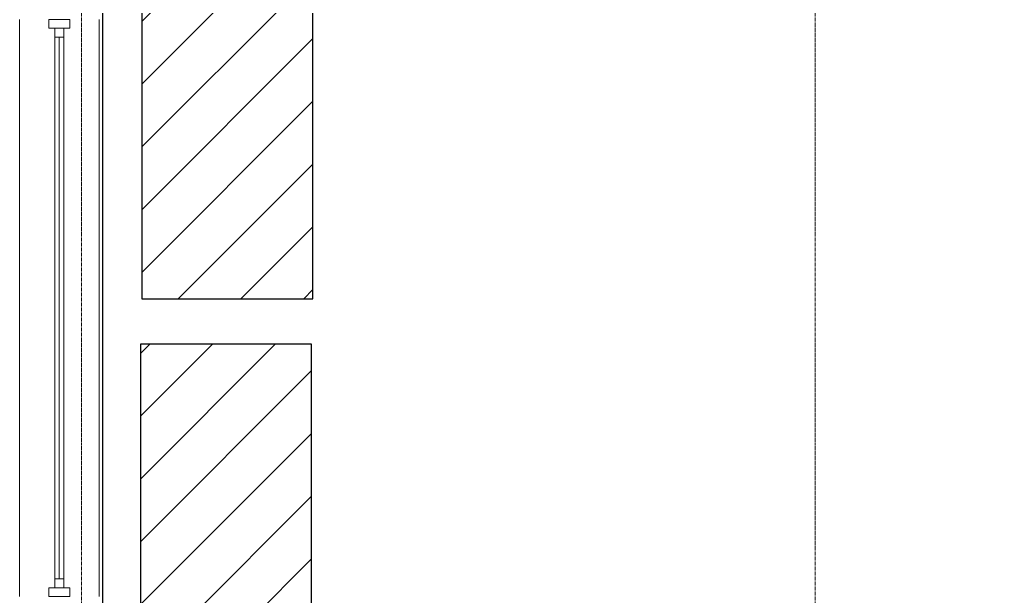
# Model space of a CAD drawing. Header units: millimetres. Extents: x -231292 to 573618, y -153144 to 564035.
# Drawn here: x 8528 to 14133, y -125545 to -122245 of the extents above; entities that cross this region are included whole.
import ezdxf

# ---------------------------------------------------------------- set-up
doc = ezdxf.new("R2010")
doc.units = ezdxf.units.MM
doc.linetypes.add('CENTER2', pattern=[28.575, 19.05, -3.175, 3.175, -3.175])
doc.layers.get('0').update_dxf_attribs({"color": 250})
for name, color, linetype, lineweight in [('10.3) строит. леса', 20, 'Continuous', 30), ('A-Wall_Материал_Газоблок_Контур', 250, 'Continuous', 0), ('АР_Окна', 250, 'Continuous', 5), ('РД_Оси_100', 250, 'Continuous', 0)]:
    doc.layers.add(name, color=color, linetype=linetype, lineweight=lineweight)

# ---------------------------------------------------------------- blocks, each defined once
blk = doc.blocks.new('оси_рен')
at = {"layer": 'РД_Оси_100', "color": 251, "linetype": 'CENTER2', "true_color": 0x636466}
for p, q in [((1195652.916, 135558.25), (1195652.916, 223268.25)), ((1199852.916, 135558.25), (1199852.916, 223268.25))]:
    blk.add_line(p, q, dxfattribs=at)

msp = doc.modelspace()

# ---------------------------------------------------------------- hatches: boundary and pattern name
at = {"layer": '10.3) строит. леса'}
h = msp.add_hatch(dxfattribs=at)
h.set_pattern_fill('ANSI31', color=256, scale=80)
h.set_pattern_definition([(45, (13428.05, 22036), (-179.60512, 179.60512), [])])
h.paths.add_polyline_path([(9228.365, -121843.109), (9228.365, -123843.109), (10208.365, -123843.109), (10208.365, -121843.109)])
h = msp.add_hatch(dxfattribs=at)
h.set_pattern_fill('ANSI31', color=256, scale=80)
h.set_pattern_definition([(45, (13420.47, 19776.8), (-179.60512, 179.60512), [])])
h.paths.add_polyline_path([(9220.78, -124102.318), (9220.78, -126102.318), (10200.78, -126102.318), (10200.78, -124102.318)])

# ---------------------------------------------------------------- linework, layer by layer
msp.add_lwpolyline([(16573.458, -98570.283), (9003.458, -98570.283), (9003.458, -135535.288), (16573.458, -135535.288)], close=True)
for points in [[(9228.365, -121843.109), (9228.365, -123843.109), (10208.365, -123843.109), (10208.365, -121843.109)], [(9220.78, -124102.318), (9220.78, -126102.318), (10200.78, -126102.318), (10200.78, -124102.318)]]:
    msp.add_lwpolyline(points, close=True, dxfattribs=at)
at = {"layer": 'A-Wall_Материал_Газоблок_Контур', "color": 18, "linetype": 'Continuous', "lineweight": 0, "true_color": 0x000000}
for p, q in [((8528.458, -122245.283), (8528.458, -125545.283)), ((8983.458, -125545.283), (8983.458, -122245.283))]:
    msp.add_line(p, q, dxfattribs=at)
at = {"layer": 'АР_Окна', "color": 18, "linetype": 'Continuous', "lineweight": 5, "true_color": 0x000000}
for p, q in [((8528.458, -122245.283), (8528.458, -125545.283)), ((8983.458, -122245.283), (8983.458, -125545.283)), ((8730.958, -122345.283), (8780.958, -122345.283)), ((8755.958, -122345.283), (8755.958, -125445.283)), ((8730.958, -125445.283), (8780.958, -125445.283))]:
    msp.add_line(p, q, dxfattribs=at)
for points in [[(8815.958, -122295.283), (8815.958, -122245.283), (8695.958, -122245.283), (8695.958, -122295.283)], [(8730.958, -122295.283), (8780.958, -122295.283), (8780.958, -125495.283), (8730.958, -125495.283)], [(8815.958, -125495.283), (8815.958, -125545.283), (8695.958, -125545.283), (8695.958, -125495.283)]]:
    msp.add_lwpolyline(points, close=True, dxfattribs=at)

# ---------------------------------------------------------------- block references
at = {"rotation": 359.999868838025}
msp.add_blockref('оси_рен', (-1186769.82, -284755.728), dxfattribs=at)

doc.saveas('drawing.dxf')
